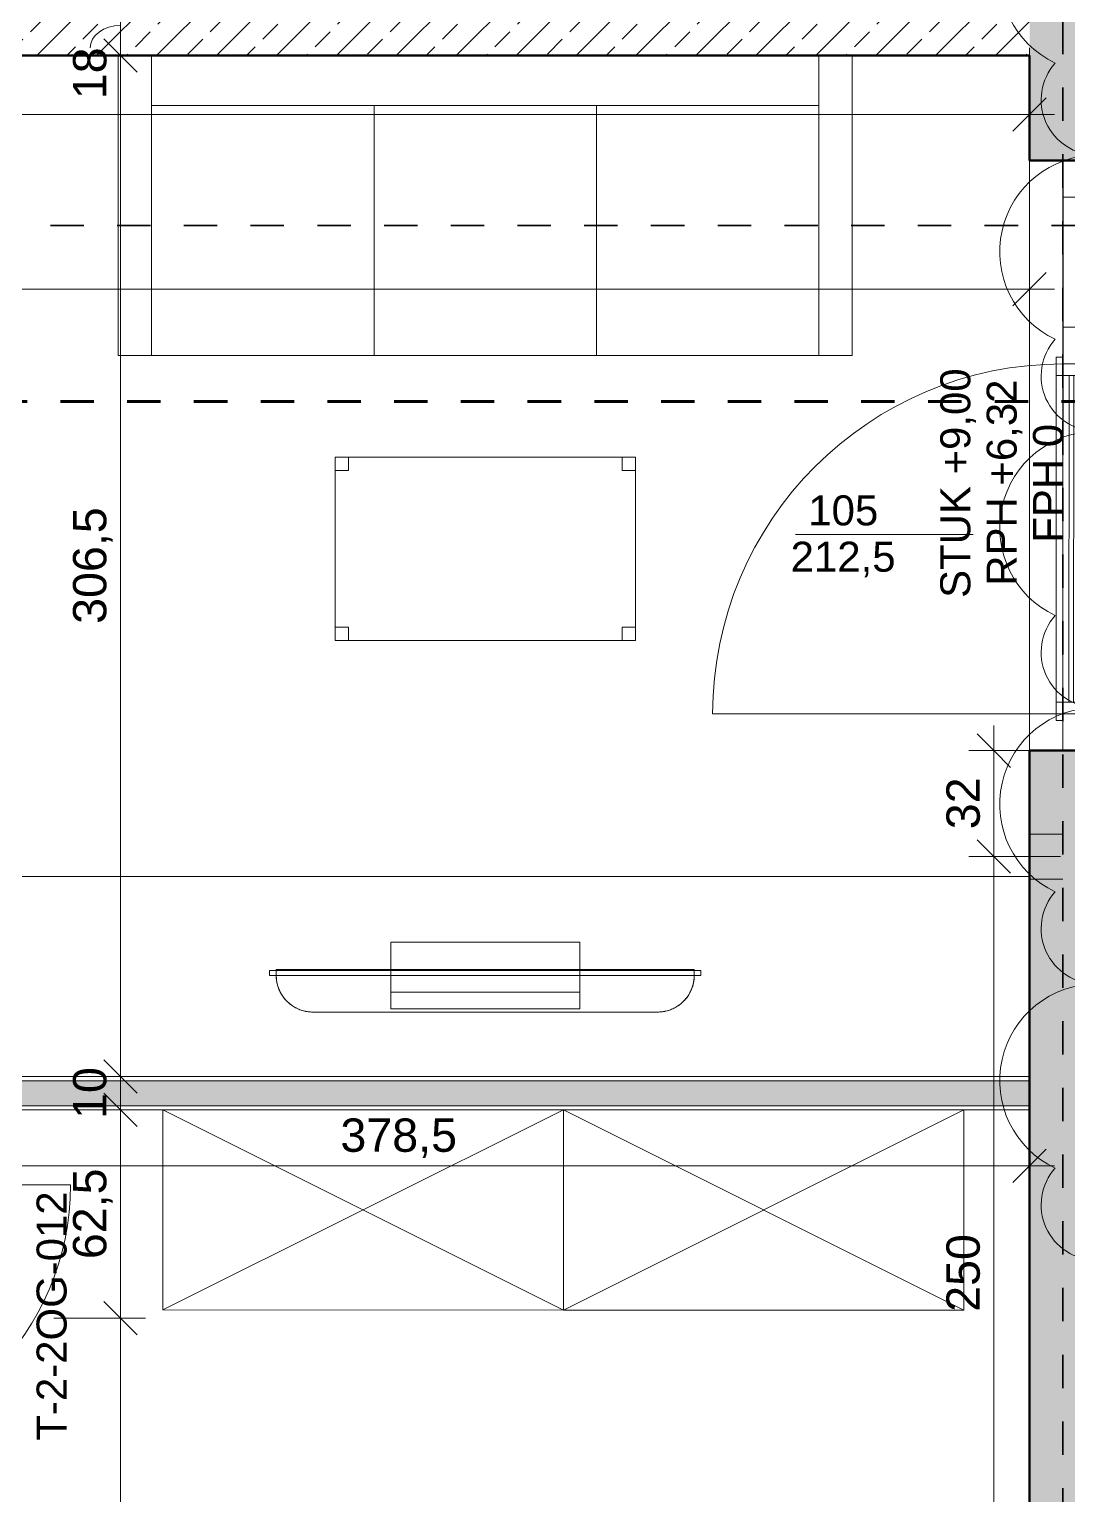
# Model space of a CAD drawing. Header units: metres. Extents: x -67.4 to -27.2, y 43.9 to 89.6.
# Drawn here: x -40.706 to -37.594, y 65.097 to 69.492 of the extents above; entities that cross this region are included whole.
import ezdxf

# ---------------------------------------------------------------- set-up
doc = ezdxf.new("R2010")
doc.units = ezdxf.units.M
for name, pattern in [('Achse', [0.009, 0.005, -0.002, 0, -0.002]), ('Strich Punkt Mittel', [0.015875, 0.00635, -0.004763, 0, -0.004763]), ('Verdeckt', [0.003, 0.002, -0.001])]:
    doc.linetypes.add(name, pattern=pattern)
for name, color, linetype, lineweight in [('A-DETL-GENF_', 92, 'Continuous', 13), ('A-GLAZ-IDEN_', 152, 'Continuous', 9), ('A_2D', 7, 'Continuous', 13), ('A_Bemassung-50_', 4, 'Continuous', 9), ('A_Bemassung_', 4, 'Continuous', 9), ('A_Beschriftung_', 7, 'Continuous', 9), ('A_Decken', 8, 'Continuous', 13), ('A_Durchbruch', 7, 'Verdeckt', 5), ('A_Moebel', 6, 'Continuous', 13), ('A_Raeume_', 7, 'Continuous', 5), ('A_Raster_', 1, 'Continuous', 9), ('A_Tueren', 31, 'Continuous', 13), ('A_Waende', 7, 'Continuous', 13), ('G-ANNO-REVC_', 71, 'Continuous', 9), ('G-ANNO-SYMB_', 111, 'Continuous', 9)]:
    doc.layers.add(name, color=color, linetype=linetype, lineweight=lineweight)
doc.styles.add('Arial_2', font='arial.ttf', dxfattribs={"height": 0.09})
doc.styles.add('Arial_5', font='arial.ttf', dxfattribs={"height": 0.1})
doc.dimstyles.new('WGA-Bemaßung', dxfattribs={"dimscale": 0.3048, "dimtxt": 0.102026, "dimasz": 0.328084, "dimexe": 0.246063, "dimexo": 0.0625, "dimgap": 0.04101, "dimtad": 1, "dimdec": 1, "dimlfac": 100, "dimrnd": 0.5, "dimdsep": 46, "dimtxsty": 'Arial_5', "dimblk1": 'OBLIQUE', "dimblk2": 'OBLIQUE', "dimsah": 1, "dimcen": 0.09, "dimdle": 0.246063, "dimazin": 2, "dimtfac": 1, "dimtdec": 4, "dimtix": 1, "dimtmove": 0, "dimatfit": 3, "dimfxl": 0.656168, "dimfxlon": 1, "dimtvp": 1, "dimtolj": 1, "dimtzin": 0, "dimarcsym": 2})
doc.dimstyles.new('WGA-Bemaßung_3', dxfattribs={"dimscale": 0.3048, "dimtxt": 0.102026, "dimasz": 0.328084, "dimexe": 0.246063, "dimexo": 0.0625, "dimgap": 0.04101, "dimtad": 1, "dimdec": 1, "dimlfac": 100, "dimrnd": 0.5, "dimdsep": 46, "dimtxsty": 'Arial_5', "dimblk1": 'OBLIQUE', "dimblk2": 'OBLIQUE', "dimsah": 1, "dimcen": 0.09, "dimdle": 0.246063, "dimazin": 2, "dimtfac": 1, "dimtdec": 4, "dimtix": 1, "dimtmove": 1, "dimatfit": 3, "dimfxl": 0.656168, "dimfxlon": 1, "dimtvp": 1, "dimtolj": 1, "dimtzin": 0, "dimarcsym": 2})
doc.dimstyles.new('WGA-Bemaßung_4', dxfattribs={"dimscale": 0.3048, "dimtxt": 0.102026, "dimasz": 0.328084, "dimexe": 0.246063, "dimexo": 0.0625, "dimgap": 0.04101, "dimtad": 1, "dimdec": 1, "dimlfac": 100, "dimrnd": 0.5, "dimdsep": 46, "dimtxsty": 'Arial_5', "dimblk1": 'OBLIQUE', "dimblk2": 'OBLIQUE', "dimsah": 1, "dimcen": 0.09, "dimdle": 0.246063, "dimazin": 2, "dimtfac": 1, "dimtdec": 4, "dimtix": 1, "dimtmove": 0, "dimatfit": 3, "dimfxl": 0.656168, "dimfxlon": 1, "dimtvp": 1, "dimtolj": 1, "dimtzin": 0, "dimarcsym": 2})
pattern_1 = [(45, (0, 0), (-0.08980256, 0.08980256), []), (45, (0.0898, 0), (-0.08980256, 0.08980256), [0.0635, -0.03175])]

# ---------------------------------------------------------------- blocks, each defined once
blk = doc.blocks.new('UZ_D1 - SL_0800x2000_Zimmertür_Stahlzarge_GK-7175508-263_PP_02OG_BT2')
at = {"layer": 'A_Tueren', "lineweight": 5}
for p, q in [((-0.4, 0.06), (-0.46, 0.06)), ((-0.4, -0.06), (-0.4, 0.06)), ((0.4, 0.06), (0.46, 0.06)), ((0.4, -0.06), (0.4, 0.06)), ((-0.46, -0.06), (-0.4, -0.06)), ((0.46, -0.06), (0.4, -0.06)), ((0.4, -0.06), (0.4, -0.86))]:
    blk.add_line(p, q, dxfattribs=at)
blk.add_arc((0.4, -0.06), 0.8, 180, 270, dxfattribs=at)
blk = doc.blocks.new('Moeb_Tisch - 900x550-V46-263_PP_02OG_BT2')
at = {"layer": 'A_Moebel', "color": 8}
for p, q in [((-0.0741, 0.8106), (-0.6241, 0.8106)), ((-0.6241, 0.8106), (-0.6241, -0.0894)), ((-0.5841, 0.8106), (-0.6241, 0.8106)), ((-0.6241, 0.8106), (-0.6241, 0.7706)), ((-0.6241, 0.7706), (-0.6241, 0.8106)), ((-0.6241, 0.8106), (-0.5841, 0.8106)), ((-0.0741, 0.8106), (-0.6241, 0.8106)), ((-0.6241, 0.8106), (-0.6241, -0.0894)), ((-0.6241, -0.0894), (-0.6241, 0.8106)), ((-0.6241, 0.8106), (-0.0741, 0.8106)), ((-0.5841, 0.7706), (-0.5841, 0.8106)), ((-0.5841, 0.8106), (-0.5841, 0.7706)), ((-0.0741, 0.8106), (-0.1141, 0.8106)), ((-0.1141, 0.8106), (-0.1141, 0.7706)), ((-0.1141, 0.7706), (-0.1141, 0.8106)), ((-0.1141, 0.8106), (-0.0741, 0.8106)), ((-0.0741, -0.0894), (-0.0741, 0.8106)), ((-0.0741, 0.7706), (-0.0741, 0.8106)), ((-0.0741, 0.8106), (-0.0741, 0.7706)), ((-0.0741, -0.0894), (-0.0741, 0.8106)), ((-0.0741, 0.8106), (-0.0741, -0.0894)), ((-0.6241, 0.7706), (-0.5841, 0.7706)), ((-0.5841, 0.7706), (-0.6241, 0.7706)), ((-0.1141, 0.7706), (-0.0741, 0.7706)), ((-0.0741, 0.7706), (-0.1141, 0.7706)), ((-0.5841, -0.0494), (-0.6241, -0.0494)), ((-0.6241, -0.0494), (-0.6241, -0.0894)), ((-0.6241, -0.0894), (-0.6241, -0.0494)), ((-0.6241, -0.0494), (-0.5841, -0.0494)), ((-0.5841, -0.0894), (-0.5841, -0.0494)), ((-0.5841, -0.0494), (-0.5841, -0.0894)), ((-0.0741, -0.0494), (-0.1141, -0.0494)), ((-0.1141, -0.0494), (-0.1141, -0.0894)), ((-0.1141, -0.0894), (-0.1141, -0.0494)), ((-0.1141, -0.0494), (-0.0741, -0.0494)), ((-0.0741, -0.0894), (-0.0741, -0.0494)), ((-0.0741, -0.0494), (-0.0741, -0.0894)), ((-0.6241, -0.0894), (-0.0741, -0.0894)), ((-0.6241, -0.0894), (-0.5841, -0.0894)), ((-0.5841, -0.0894), (-0.6241, -0.0894)), ((-0.6241, -0.0894), (-0.0741, -0.0894)), ((-0.0741, -0.0894), (-0.6241, -0.0894)), ((-0.1141, -0.0894), (-0.0741, -0.0894)), ((-0.0741, -0.0894), (-0.1141, -0.0894))]:
    blk.add_line(p, q, dxfattribs=at)
blk = doc.blocks.new('Moeb_Sofa - Sofa 220x90-3798868-263_PP_02OG_BT2')
at = {"layer": 'A_Moebel', "color": 8}
for p, q in [((-1.1, 0.45), (1.1, 0.45)), ((-1.1, -0.45), (-1.1, 0.45)), ((-1, -0.45), (-1, 0.45)), ((-0.3333, -0.3), (-0.3333, 0.45)), ((0.3333, -0.3), (0.3333, 0.45)), ((1, -0.45), (1, 0.45)), ((1.1, 0.45), (1.1, -0.45)), ((-1, -0.3), (1, -0.3))]:
    blk.add_line(p, q, dxfattribs=at)
blk = doc.blocks.new('Moeb_Schrank - Schrank_2m_60cm-3836540-263_PP_02OG_BT2')
at = {"layer": 'A_Moebel', "color": 8}
for p, q in [((0, 0), (1.2, -0.6)), ((0, -0.6), (1.2, 0)), ((1.2, 0), (0, 0)), ((0, 0), (0, -0.6)), ((0, -0.6), (0, 0)), ((0, 0), (1.2, 0)), ((1.2, -0.6), (1.2, 0)), ((1.2, 0), (1.2, -0.6)), ((0, -0.6), (1.2, -0.6)), ((1.2, -0.6), (0, -0.6))]:
    blk.add_line(p, q, dxfattribs=at)
blk = doc.blocks.new('Moeb_Schrank - Schrank_2m_60cm-V42-263_PP_02OG_BT2')
at = {"layer": 'A_Moebel', "color": 8}
for p, q in [((0, 0), (1.2, -0.6)), ((0, -0.6), (1.2, 0)), ((1.2, 0), (0, 0)), ((0, 0), (0, -0.6)), ((0, -0.6), (0, 0)), ((0, 0), (1.2, 0)), ((1.2, -0.6), (1.2, 0)), ((1.2, 0), (1.2, -0.6)), ((0, -0.6), (1.2, -0.6)), ((1.2, -0.6), (0, -0.6))]:
    blk.add_line(p, q, dxfattribs=at)
blk = doc.blocks.new('Moeb_TV - 48 Zoll-V51-263_PP_02OG_BT2')
at = {"layer": 'A_Moebel', "lineweight": 5}
for p, q in [((0.5126, 0.0585), (-0.5205, 0.0585)), ((0.5126, 0.0585), (-0.5205, 0.0585)), ((-0.2872, -0.0015), (-0.2872, 0.0485)), ((-0.2872, 0.0485), (-0.2872, -0.0515)), ((0.2793, 0.0485), (-0.2872, 0.0485)), ((0.2793, 0.0485), (0.2793, -0.0015)), ((0.2793, -0.0515), (0.2793, 0.0485)), ((-0.2872, -0.0515), (-0.2872, -0.0015)), ((0.2793, -0.0015), (-0.2872, -0.0015)), ((0.2793, -0.0015), (0.2793, -0.0515)), ((-0.6505, -0.0515), (-0.6505, -0.0665)), ((-0.6355, -0.0515), (-0.6505, -0.0515)), ((-0.6355, -0.0515), (-0.6505, -0.0515)), ((-0.6505, -0.0665), (-0.6355, -0.0665)), ((-0.6505, -0.0665), (-0.6355, -0.0665)), ((-0.6305, -0.0515), (-0.6355, -0.0515)), ((-0.6355, -0.0515), (0.6276, -0.0515)), ((0.6276, -0.0665), (-0.6355, -0.0665)), ((-0.6355, -0.0665), (-0.6305, -0.0665)), ((0.6226, -0.0515), (-0.6305, -0.0515)), ((-0.6305, -0.0515), (0.6226, -0.0515)), ((-0.6305, -0.0515), (-0.6305, -0.0665)), ((-0.6305, -0.0515), (-0.6305, -0.0665)), ((-0.2872, -0.0515), (-0.6305, -0.0515)), ((0.6226, -0.0515), (-0.6305, -0.0515)), ((-0.6305, -0.0515), (0.6226, -0.0515)), ((-0.6305, -0.0515), (-0.6305, -0.0665)), ((-0.6305, -0.0515), (-0.6305, -0.0665)), ((-0.6305, -0.0515), (0.6226, -0.0515)), ((0.6226, -0.0515), (-0.6305, -0.0515)), ((-0.6305, -0.0665), (-0.6305, -0.0695)), ((-0.6305, -0.0665), (-0.6305, -0.0695)), ((-0.6305, -0.0665), (-0.5705, -0.0665)), ((-0.5705, -0.0665), (-0.6305, -0.0665)), ((-0.6305, -0.0665), (0.6226, -0.0665)), ((0.6226, -0.0695), (-0.6305, -0.0695)), ((-0.6305, -0.0695), (-0.5705, -0.0695)), ((-0.5705, -0.0665), (0.5626, -0.0665)), ((0.5626, -0.0665), (-0.5705, -0.0665)), ((-0.5705, -0.0695), (-0.5705, -0.0665)), ((-0.5705, -0.0665), (-0.5705, -0.0695)), ((-0.5705, -0.0665), (0.5626, -0.0665)), ((0.5626, -0.0665), (-0.5705, -0.0665)), ((-0.5705, -0.0695), (0.5626, -0.0695)), ((-0.5705, -0.0695), (0.5626, -0.0695)), ((0.5626, -0.0695), (-0.5705, -0.0695)), ((-0.2872, -0.0515), (-0.2872, -0.0665)), ((-0.2872, -0.0665), (-0.2872, -0.0515)), ((-0.2872, -0.0515), (0.2793, -0.0515)), ((-0.2872, -0.0515), (0.2793, -0.0515)), ((0.2793, -0.0515), (-0.2872, -0.0515)), ((-0.2872, -0.0665), (-0.2872, -0.0695)), ((-0.2872, -0.0695), (-0.2872, -0.0665)), ((-0.2872, -0.0695), (-0.2872, -0.1515)), ((-0.2872, -0.1515), (-0.2872, -0.0695)), ((0.2793, -0.0515), (0.2793, -0.0665)), ((0.2793, -0.0665), (0.2793, -0.0515)), ((0.6226, -0.0515), (0.2793, -0.0515)), ((0.2793, -0.0665), (0.2793, -0.0695)), ((0.2793, -0.0695), (0.2793, -0.0665)), ((0.2793, -0.0695), (0.2793, -0.1515)), ((0.2793, -0.1515), (0.2793, -0.0695)), ((0.5626, -0.0665), (0.5626, -0.0695)), ((0.5626, -0.0665), (0.5626, -0.0695)), ((0.5626, -0.0665), (0.6226, -0.0665)), ((0.6226, -0.0665), (0.5626, -0.0665)), ((0.5626, -0.0695), (0.6226, -0.0695)), ((0.6226, -0.0665), (0.6226, -0.0515)), ((0.6226, -0.0515), (0.6226, -0.0665)), ((0.6276, -0.0515), (0.6226, -0.0515)), ((0.6226, -0.0665), (0.6226, -0.0515)), ((0.6226, -0.0515), (0.6226, -0.0665)), ((0.6226, -0.0695), (0.6226, -0.0665)), ((0.6226, -0.0665), (0.6226, -0.0695)), ((0.6226, -0.0665), (0.6276, -0.0665)), ((0.6426, -0.0515), (0.6276, -0.0515)), ((0.6426, -0.0515), (0.6276, -0.0515)), ((0.6276, -0.0665), (0.6426, -0.0665)), ((0.6276, -0.0665), (0.6426, -0.0665)), ((0.6426, -0.0665), (0.6426, -0.0515)), ((0.2793, -0.1515), (-0.2872, -0.1515)), ((0.2793, -0.1515), (-0.2872, -0.1515))]:
    blk.add_line(p, q, dxfattribs=at)
for centre, start, end in [((-0.5205, -0.0515), 90, 180), ((0.5126, -0.0515), 0, 90)]:
    blk.add_arc(centre, 0.11, start, end, dxfattribs=at)
for points in [[(-0.5205, 0.0585), (-0.5254, 0.0585), (-0.535, 0.0579), (-0.549, 0.0551), (-0.5604, 0.0512), (-0.5692, 0.0473), (-0.5755, 0.0439), (-0.5816, 0.0401), (-0.5875, 0.0359), (-0.5931, 0.0313), (-0.5983, 0.0264), (-0.6032, 0.0211), (-0.6078, 0.0156), (-0.612, 0.0097), (-0.617, 0.0015), (-0.6224, -0.0092), (-0.6286, -0.0275), (-0.6304, -0.0419), (-0.6305, -0.0515)], [(0.5126, 0.0585), (0.5174, 0.0585), (0.527, 0.0579), (0.5411, 0.0551), (0.5525, 0.0512), (0.5613, 0.0473), (0.5676, 0.0439), (0.5737, 0.0401), (0.5796, 0.0359), (0.5851, 0.0313), (0.5904, 0.0264), (0.5953, 0.0211), (0.5999, 0.0156), (0.6041, 0.0097), (0.6092, 0.0015), (0.6145, -0.0092), (0.6207, -0.0275), (0.6226, -0.0419), (0.6226, -0.0515)]]:
    blk.add_open_spline(points, degree=3, knots=[0, 0, 0, 0, 0.083333, 0.166667, 0.25, 0.291667, 0.333333, 0.375, 0.416667, 0.458333, 0.5, 0.541667, 0.583333, 0.625, 0.666667, 0.75, 0.833333, 1, 1, 1, 1], dxfattribs=at)
blk = doc.blocks.new('Moeb_Schrank - Sideboard_50cm-V52-263_PP_02OG_BT2')
at = {"layer": 'A_Moebel', "color": 8}
for p, q in [((3.7844, 0.6), (0, 0.6)), ((0, 0.6), (3.7844, 0.6)), ((3.7844, 0.6), (3.7844, 0)), ((3.7844, 0), (0, 0))]:
    blk.add_line(p, q, dxfattribs=at)
blk = doc.blocks.new('Allg_Nachströmöffnung1 - DN 135-V109-263_PP_02OG_BT2')
at = {"layer": 'A-DETL-GENF_', "linetype": 'Verdeckt', "lineweight": 5}
for points in [[(0.0575, -0.1), (0.125, 0), (0.0575, 0.1), (0.0575, -0.0841)], [(0.125, 0), (0.1925, -0.1), (0.1925, 0.1)]]:
    blk.add_hatch(color=256, dxfattribs=at).paths.add_polyline_path(points)
at = {"layer": 'A_Durchbruch'}
for p, q in [((0.0575, 0.1), (0.0575, -0.26)), ((0.1925, 0.1), (0.1925, -0.26))]:
    blk.add_line(p, q, dxfattribs=at)
blk = doc.blocks.new('Fens_Tuer_2tlg - DK_DF_SL_1770x2680_Terrassentür-10158947-263_PP_02OG_BT2')
at = {"layer": 'A_2D', "lineweight": 5}
for p, q in [((-0.775, 0), (-0.775, 1.05)), ((-0.885, 0.1), (0.885, 0.1)), ((-0.885, 0.1), (0.885, 0.1)), ((-0.885, 0.1), (0.885, 0.1)), ((-0.885, -0.1), (-0.885, 0.1)), ((-0.885, 0.1), (-0.885, -0.1)), ((0.885, 0.1), (0.885, -0.1)), ((0.885, -0.1), (0.885, 0.1)), ((-0.795, 0.02), (-0.74, 0.02)), ((-0.795, 0), (-0.795, 0.02)), ((-0.795, 0.02), (-0.795, 0)), ((0.295, 0.02), (-0.795, 0.02)), ((-0.74, 0.02), (-0.74, -0.07)), ((-0.74, -0.07), (-0.74, 0.02)), ((-0.74, 0.02), (0.24, 0.02)), ((0.24, 0.02), (0.295, 0.02)), ((0.24, -0.07), (0.24, 0.02)), ((0.24, -0.07), (0.24, 0.02)), ((0.295, 0.02), (0.295, 0)), ((0.295, 0.02), (0.295, 0)), ((-0.885, -0.1), (-0.885, 0)), ((-0.885, 0), (-0.775, 0)), ((-0.885, 0), (0.885, 0)), ((-0.885, -0.1), (-0.885, 0)), ((-0.775, 0), (-0.795, 0)), ((-0.795, 0), (0.295, 0)), ((-0.775, -0.07), (-0.775, 0)), ((-0.775, 0), (-0.775, -0.07)), ((0.275, 0), (-0.775, 0)), ((-0.775, 0), (-0.775, -0.1)), ((0.275, 0), (-0.775, 0)), ((-0.775, -0.1), (-0.775, 0)), ((-0.74, -0.018), (0.24, -0.018)), ((-0.74, -0.032), (-0.74, -0.018)), ((-0.74, -0.018), (-0.74, -0.032)), ((0.24, -0.018), (-0.74, -0.018)), ((0.24, -0.032), (-0.74, -0.032)), ((-0.74, -0.032), (0.24, -0.032)), ((0.24, -0.018), (0.24, -0.032)), ((0.24, -0.032), (0.24, -0.018)), ((0.275, 0), (0.275, -0.07)), ((0.295, 0), (0.275, 0)), ((0.275, 0), (0.275, -0.07)), ((0.275, -0.1), (0.275, 0)), ((0.275, 0), (0.385, 0)), ((0.275, -0.1), (0.275, 0)), ((0.385, 0), (0.385, -0.1)), ((0.775, 0), (0.385, 0)), ((0.385, -0.1), (0.385, 0)), ((0.385, -0.043), (0.775, -0.043)), ((0.385, -0.057), (0.385, -0.043)), ((0.385, -0.043), (0.385, -0.057)), ((0.775, -0.043), (0.385, -0.043)), ((0.775, -0.1), (0.775, 0)), ((0.775, 0), (0.885, 0)), ((0.775, -0.1), (0.775, 0)), ((0.775, -0.043), (0.775, -0.057)), ((0.775, -0.057), (0.775, -0.043)), ((0.885, 0), (0.885, -0.1)), ((0.885, -0.1), (0.885, 0)), ((-0.74, -0.07), (-0.775, -0.07)), ((-0.775, -0.07), (0.275, -0.07)), ((0.24, -0.07), (-0.74, -0.07)), ((0.275, -0.07), (0.24, -0.07)), ((0.775, -0.057), (0.385, -0.057)), ((0.385, -0.057), (0.775, -0.057)), ((-0.885, -0.1), (0.885, -0.1)), ((0.885, -0.1), (-0.885, -0.1)), ((-0.775, -0.1), (-0.885, -0.1)), ((0.885, -0.1), (-0.885, -0.1)), ((-0.775, -0.1), (0.275, -0.1)), ((0.385, -0.1), (0.275, -0.1)), ((0.385, -0.1), (0.775, -0.1)), ((0.885, -0.1), (0.775, -0.1)), ((-0.81, -0.26), (0.81, -0.26))]:
    blk.add_line(p, q, dxfattribs=at)
blk.add_arc((-0.775, 0), 1.05, 360, 90, dxfattribs=at)
blk = doc.blocks.new('BS_Fens_Tuer - rechts-7645934-263_PP_02OG_BT2')
at = {"layer": 'A-GLAZ-IDEN_'}
blk.add_line((0, 0.000124), (0, -0.010513), dxfattribs=at)
blk = doc.blocks.new('DIMBLOCK306-263_PP_02OG_BT2')
at = {"layer": 'A_Bemassung-50_', "transparency": 16777216}
for p, q in [((-41.4928, 66.0833), (-41.4928, 66.2833)), ((-37.7084, 66.0832), (-37.7084, 66.2832)), ((-41.4928, 66.0833), (-37.6334, 66.0832)), ((-41.4928, 66.0833), (-41.4928, 66.0083)), ((-37.7084, 66.0832), (-37.7084, 66.0082))]:
    blk.add_line(p, q, dxfattribs=at)
at = {"layer": 'A_Bemassung-50_', "lineweight": 35, "transparency": 16777216}
for p, q in [((-41.4928, 66.0833), (-41.4428, 66.1333)), ((-37.7084, 66.0832), (-37.6584, 66.1332)), ((-41.4928, 66.0833), (-41.5428, 66.0333)), ((-37.7084, 66.0832), (-37.7584, 66.0332))]:
    blk.add_line(p, q, dxfattribs=at)
at = {"layer": 'A_Bemassung-50_', "color": 0, "transparency": 16777216, "insert": (-39.7741, 66.2256), "char_height": 0.1, "width": 0.416266, "attachment_point": 1, "rotation": 359.9983, "line_spacing_factor": 0.941778, "style": 'Arial_5'}
blk.add_mtext('378,5', dxfattribs=at)
blk = doc.blocks.new('_Oblique')
at = {"color": 0, "linetype": 'ByBlock', "lineweight": -2}
blk.add_line((-0.5, -0.5), (0.5, 0.5), dxfattribs=at)
blk = doc.blocks.new('DIMBLOCK313-263_PP_02OG_BT2')
at = {"layer": 'A_Bemassung-50_', "transparency": 16777216}
for p, q in [((-45.0284, 69.2366), (-45.0283, 69.4366)), ((-37.7084, 69.2363), (-37.7083, 69.4363)), ((-45.0284, 69.2366), (-37.6334, 69.2363)), ((-45.0284, 69.2366), (-45.0284, 69.1616)), ((-37.7084, 69.2363), (-37.7084, 69.1613))]:
    blk.add_line(p, q, dxfattribs=at)
at = {"layer": 'A_Bemassung-50_', "lineweight": 35, "transparency": 16777216}
for p, q in [((-45.0284, 69.2366), (-44.9784, 69.2866)), ((-37.7084, 69.2363), (-37.6584, 69.2863)), ((-45.0284, 69.2366), (-45.0784, 69.1866)), ((-37.7084, 69.2363), (-37.7584, 69.1863))]:
    blk.add_line(p, q, dxfattribs=at)
at = {"layer": 'A_Bemassung-50_', "color": 0, "transparency": 16777216, "insert": (-41.4837, 69.3788), "char_height": 0.1, "width": 0.276883, "attachment_point": 1, "rotation": 359.9983, "line_spacing_factor": 0.941778, "style": 'Arial_5'}
blk.add_mtext('732', dxfattribs=at)
blk = doc.blocks.new('DIMBLOCK427-263_PP_02OG_BT2')
at = {"layer": 'A_Bemassung-50_', "lineweight": 35, "transparency": 16777216}
for p, q in [((-40.4331, 69.5938), (-40.4831, 69.6438)), ((-40.4331, 69.5938), (-40.3831, 69.5438)), ((-40.4331, 69.4138), (-40.4831, 69.4638)), ((-40.4331, 69.4138), (-40.3831, 69.3638))]:
    blk.add_line(p, q, dxfattribs=at)
at = {"layer": 'A_Bemassung-50_', "transparency": 16777216}
for p, q in [((-40.4331, 69.5938), (-40.5081, 69.5938)), ((-40.4331, 69.5938), (-40.4331, 69.4138)), ((-40.4331, 69.5938), (-40.2331, 69.5938)), ((-40.4331, 69.4138), (-40.5081, 69.4138)), ((-40.4331, 69.4138), (-40.2331, 69.4138))]:
    blk.add_line(p, q, dxfattribs=at)
blk.add_ellipse((-40.4331, 69.4363), major_axis=(-0.091, 0), ratio=0.74116, start_param=4.712389, end_param=6.283185, dxfattribs=at)
at = {"layer": 'A_Bemassung-50_', "color": 0, "transparency": 16777216, "insert": (-40.5754, 69.2825), "char_height": 0.1, "width": 0.184588, "attachment_point": 1, "rotation": 90, "line_spacing_factor": 0.941778, "style": 'Arial_5'}
blk.add_mtext('18', dxfattribs=at)
blk = doc.blocks.new('DIMBLOCK428-263_PP_02OG_BT2')
at = {"layer": 'A_Bemassung-50_', "lineweight": 35, "transparency": 16777216}
for p, q in [((-40.4331, 69.4138), (-40.4831, 69.4638)), ((-40.4331, 69.4138), (-40.3831, 69.3638)), ((-40.4332, 66.3512), (-40.4832, 66.4012)), ((-40.4332, 66.3512), (-40.3832, 66.3012))]:
    blk.add_line(p, q, dxfattribs=at)
at = {"layer": 'A_Bemassung-50_', "transparency": 16777216}
for p, q in [((-40.4331, 69.4138), (-40.5081, 69.4138)), ((-40.4331, 69.4138), (-40.4332, 66.3512)), ((-40.4331, 69.4138), (-40.2331, 69.4138)), ((-40.4332, 66.3512), (-40.5082, 66.3512)), ((-40.4332, 66.3512), (-40.2332, 66.3511))]:
    blk.add_line(p, q, dxfattribs=at)
at = {"layer": 'A_Bemassung-50_', "color": 0, "transparency": 16777216, "insert": (-40.5755, 67.709), "char_height": 0.1, "width": 0.416266, "attachment_point": 1, "rotation": 90, "line_spacing_factor": 0.941778, "style": 'Arial_5'}
blk.add_mtext('306,5', dxfattribs=at)
blk = doc.blocks.new('DIMBLOCK429-263_PP_02OG_BT2')
at = {"layer": 'A_Bemassung-50_', "lineweight": 35, "transparency": 16777216}
for p, q in [((-40.4332, 66.3512), (-40.4832, 66.4012)), ((-40.4332, 66.3512), (-40.3832, 66.3012)), ((-40.4332, 66.2512), (-40.4832, 66.3012)), ((-40.4332, 66.2512), (-40.3832, 66.2012))]:
    blk.add_line(p, q, dxfattribs=at)
at = {"layer": 'A_Bemassung-50_', "transparency": 16777216}
for p, q in [((-40.4332, 66.3512), (-40.5082, 66.3512)), ((-40.4332, 66.3512), (-40.4332, 66.2512)), ((-40.4332, 66.3512), (-40.2332, 66.3511)), ((-40.4332, 66.2512), (-40.5082, 66.2512)), ((-40.4332, 66.2512), (-40.2332, 66.2511))]:
    blk.add_line(p, q, dxfattribs=at)
at = {"layer": 'A_Bemassung-50_', "color": 0, "transparency": 16777216, "insert": (-40.5755, 66.2242), "char_height": 0.1, "width": 0.184588, "attachment_point": 1, "rotation": 90, "line_spacing_factor": 0.941778, "style": 'Arial_5'}
blk.add_mtext('10', dxfattribs=at)
blk = doc.blocks.new('DIMBLOCK430-263_PP_02OG_BT2')
at = {"layer": 'A_Bemassung-50_', "lineweight": 35, "transparency": 16777216}
for p, q in [((-40.4332, 66.2512), (-40.4832, 66.3012)), ((-40.4332, 66.2512), (-40.3832, 66.2012)), ((-40.4332, 65.6262), (-40.4832, 65.6762)), ((-40.4332, 65.6262), (-40.3832, 65.5762))]:
    blk.add_line(p, q, dxfattribs=at)
at = {"layer": 'A_Bemassung-50_', "transparency": 16777216}
for p, q in [((-40.4332, 66.2512), (-40.5082, 66.2512)), ((-40.4332, 66.2512), (-40.4332, 65.6262)), ((-40.4332, 66.2512), (-40.2332, 66.2511)), ((-40.4332, 65.6262), (-40.6332, 65.6262)), ((-40.4332, 65.6262), (-40.3582, 65.6262))]:
    blk.add_line(p, q, dxfattribs=at)
at = {"layer": 'A_Bemassung-50_', "color": 0, "transparency": 16777216, "insert": (-40.5755, 65.8037), "char_height": 0.1, "width": 0.323972, "attachment_point": 1, "rotation": 90, "line_spacing_factor": 0.941778, "style": 'Arial_5'}
blk.add_mtext('62,5', dxfattribs=at)
blk = doc.blocks.new('DIMBLOCK431-263_PP_02OG_BT2')
at = {"layer": 'A_Bemassung-50_', "lineweight": 35, "transparency": 16777216}
for p, q in [((-40.4332, 65.6262), (-40.4832, 65.6762)), ((-40.4332, 65.6262), (-40.3832, 65.5762)), ((-40.4333, 62.7737), (-40.4833, 62.8237)), ((-40.4333, 62.7737), (-40.3833, 62.7237))]:
    blk.add_line(p, q, dxfattribs=at)
at = {"layer": 'A_Bemassung-50_', "transparency": 16777216}
for p, q in [((-40.4332, 65.6262), (-40.6332, 65.6262)), ((-40.4332, 65.6262), (-40.4333, 62.7737)), ((-40.4332, 65.6262), (-40.3582, 65.6262)), ((-40.4333, 62.7737), (-40.5083, 62.7737)), ((-40.4333, 62.7737), (-40.2333, 62.7736))]:
    blk.add_line(p, q, dxfattribs=at)
at = {"layer": 'A_Bemassung-50_', "color": 0, "transparency": 16777216, "insert": (-40.5756, 64.0265), "char_height": 0.1, "width": 0.416266, "attachment_point": 1, "rotation": 90, "line_spacing_factor": 0.941778, "style": 'Arial_5'}
blk.add_mtext('285,5', dxfattribs=at)
blk = doc.blocks.new('DIMBLOCK515-263_PP_02OG_BT2')
at = {"layer": 'A_Bemassung-50_', "transparency": 16777216}
for p, q in [((-44.9284, 68.7131), (-44.9284, 68.7881)), ((-37.7084, 68.7129), (-37.7084, 68.7879)), ((-37.6334, 68.7129), (-44.9284, 68.7131)), ((-44.9284, 68.7131), (-44.9284, 68.5131)), ((-37.7084, 68.7129), (-37.7084, 68.5129))]:
    blk.add_line(p, q, dxfattribs=at)
at = {"layer": 'A_Bemassung-50_', "lineweight": 35, "transparency": 16777216}
for p, q in [((-44.9284, 68.7131), (-44.8784, 68.7631)), ((-37.7084, 68.7129), (-37.6584, 68.7629)), ((-44.9284, 68.7131), (-44.9784, 68.6631)), ((-37.7084, 68.7129), (-37.7584, 68.6629))]:
    blk.add_line(p, q, dxfattribs=at)
at = {"layer": 'A_Bemassung-50_', "color": 0, "transparency": 16777216, "insert": (-41.4337, 68.8553), "char_height": 0.1, "width": 0.276883, "attachment_point": 1, "rotation": 359.9983, "line_spacing_factor": 0.941778, "style": 'Arial_5'}
blk.add_mtext('722', dxfattribs=at)
blk = doc.blocks.new('DIMBLOCK585-263_PP_02OG_BT2')
at = {"layer": 'A_Bemassung-50_', "lineweight": 35, "transparency": 16777216}
for p, q in [((-37.8155, 67.3287), (-37.8655, 67.3787)), ((-37.8155, 67.3287), (-37.7655, 67.2787)), ((-37.8155, 67.0111), (-37.8655, 67.0611)), ((-37.8155, 67.0111), (-37.7655, 66.9611))]:
    blk.add_line(p, q, dxfattribs=at)
at = {"layer": 'A_Bemassung-50_', "transparency": 16777216}
for p, q in [((-37.8155, 67.4037), (-37.8155, 67.0111)), ((-37.8155, 67.3287), (-37.8905, 67.3287)), ((-37.8155, 67.3287), (-37.6155, 67.3287)), ((-37.8155, 67.0111), (-37.8905, 67.0111)), ((-37.8155, 67.0111), (-37.6155, 67.0111))]:
    blk.add_line(p, q, dxfattribs=at)
at = {"layer": 'A_Bemassung-50_', "color": 0, "transparency": 16777216, "insert": (-37.9578, 67.093), "char_height": 0.1, "width": 0.184588, "attachment_point": 1, "rotation": 90, "line_spacing_factor": 0.941778, "style": 'Arial_5'}
blk.add_mtext('32', dxfattribs=at)
blk = doc.blocks.new('DIMBLOCK586-263_PP_02OG_BT2')
at = {"layer": 'A_Bemassung-50_', "lineweight": 35, "transparency": 16777216}
for p, q in [((-37.8155, 67.0111), (-37.8655, 67.0611)), ((-37.8155, 67.0111), (-37.7655, 66.9611)), ((-37.8156, 64.5111), (-37.8656, 64.5611)), ((-37.8156, 64.5111), (-37.7656, 64.4611))]:
    blk.add_line(p, q, dxfattribs=at)
at = {"layer": 'A_Bemassung-50_', "transparency": 16777216}
for p, q in [((-37.8155, 67.0111), (-37.8905, 67.0111)), ((-37.8155, 67.0111), (-37.8156, 64.4361)), ((-37.8155, 67.0111), (-37.6155, 67.0111)), ((-37.8156, 64.5111), (-37.8906, 64.5111)), ((-37.8156, 64.5111), (-37.6156, 64.5111))]:
    blk.add_line(p, q, dxfattribs=at)
at = {"layer": 'A_Bemassung-50_', "color": 0, "transparency": 16777216, "insert": (-37.9579, 65.6457), "char_height": 0.1, "width": 0.276883, "attachment_point": 1, "rotation": 90, "line_spacing_factor": 0.941778, "style": 'Arial_5'}
blk.add_mtext('250', dxfattribs=at)
blk = doc.blocks.new('Family - ___-11912154-263_PP_02OG_BT2')
at = {"layer": 'G-ANNO-REVC_'}
for centre, radius, start, end in [((-7.8054, 78.7244), 0.29, 67.36, 222.1512), ((-7.949, 78.3803), 0.1657, 115.5497, 247.36), ((-8.1244, 77.9597), 0.29, 67.36, 222.1512), ((-8.2679, 77.6156), 0.1657, 115.5497, 247.36), ((-8.4433, 77.1949), 0.29, 67.36, 222.1512), ((-8.5869, 76.8508), 0.1657, 115.5497, 247.36), ((-8.7623, 76.4302), 0.29, 67.36, 222.1512), ((-8.9058, 76.0861), 0.1657, 115.5497, 247.36), ((-9.0813, 75.6655), 0.29, 67.36, 222.1512), ((-9.2248, 75.3213), 0.1657, 115.5497, 247.36)]:
    blk.add_arc(centre, radius, start, end, dxfattribs=at)

msp = doc.modelspace()

# ---------------------------------------------------------------- hatches: boundary and pattern name
at = {"layer": 'A_Waende', "lineweight": 5}
h = msp.add_hatch(dxfattribs=at)
h.set_pattern_fill('FP_4', color=250, style=0, pattern_type=2)
h.set_pattern_definition(pattern_1)
h.paths.add_polyline_path([(-37.5088, 55.6285), (-37.5088, 56.4285), (-37.7087, 56.4285), (-37.7088, 55.6285), (-37.5088, 55.6285)])
h.paths.add_polyline_path([(-37.5087, 57.6285), (-37.5086, 60.0586), (-37.7086, 60.0586), (-37.7086, 57.6285), (-37.5088, 57.6285)])
h.paths.add_polyline_path([(-37.5086, 60.1936), (-37.5243, 60.183), (-37.6086, 60.1261), (-37.7086, 60.1936), (-37.5243, 60.1936)])
h.paths.add_polyline_path([(-37.5086, 60.0586), (-37.5087, 60.4461), (-37.7086, 60.4461), (-37.7086, 60.0586), (-37.6086, 60.1261), (-37.5243, 60.0692)])
h.paths.add_polyline_path([(-37.5086, 62.2161), (-37.5086, 63.3111), (-37.7085, 63.3111), (-37.7085, 62.2161), (-37.6086, 62.2161)])
h.paths.add_polyline_path([(-37.5086, 62.2161), (-37.5086, 62.2161), (-37.526, 62.2635)])
h.paths.add_polyline_path([(-37.5085, 64.5111), (-37.5084, 66.9436), (-37.7084, 66.9436), (-37.7084, 64.5111)])
h.paths.add_polyline_path([(-37.5084, 67.0786), (-37.5243, 67.0678), (-37.6084, 67.0111), (-37.7084, 67.0786), (-37.5243, 67.0786)])
h.paths.add_polyline_path([(-37.5084, 66.9436), (-37.5085, 67.3287), (-37.7084, 67.3287), (-37.7084, 66.9436), (-37.6084, 67.0111), (-37.5243, 66.9543)])
h.paths.add_polyline_path([(-37.5084, 69.0987), (-37.5084, 70.1937), (-37.7083, 70.1937), (-37.7083, 69.0987), (-37.6084, 69.0987)])
h.paths.add_polyline_path([(-37.5083, 71.3937), (-37.5083, 73.5874), (-37.7082, 73.5874), (-37.7083, 71.3937)])
h.paths.add_polyline_path([(-37.5082, 74.7874), (-37.5082, 75.4124), (-37.7082, 75.4124), (-37.7082, 74.7874), (-37.6082, 74.7874)])
h.paths.add_polyline_path([(-37.5081, 76.9999), (-37.6081, 76.9324), (-37.7081, 76.9999), (-37.5243, 76.9999)])
h.paths.add_polyline_path([(-37.5081, 76.8649), (-37.5081, 78.4963), (-37.7081, 78.4963), (-37.7081, 76.865), (-37.6081, 76.9324), (-37.5182, 76.8717)])
h.paths.add_polyline_path([(-37.5081, 76.6124), (-37.5081, 76.8649), (-37.7081, 76.8649), (-37.7081, 76.6124)])
h = msp.add_hatch(dxfattribs=at)
h.set_pattern_fill('FP_4', color=250, style=0, pattern_type=2)
h.set_pattern_definition(pattern_1)
h.paths.add_polyline_path([(-37.7083, 69.4137), (-37.7083, 69.5937), (-45.0283, 69.5939), (-45.0283, 69.4139), (-38.24, 69.4137)])
h.paths.add_polyline_path([(-44.9283, 69.4139), (-44.9283, 69.4139), (-44.9283, 69.5938)])
h = msp.add_hatch(dxfattribs=at)
h.set_pattern_fill('FP_78', color=250, angle=-112.36, style=0, pattern_type=2)
h.set_pattern_definition([(44.998, (-39.55012, 66.25115), (0.1270123, 0.2539954), [0.02245, -0.15715]), (44.998, (-39.50316, 66.36267), (0.1270123, 0.2539954), [0.02245, -0.15715]), (44.998, (-39.48735, 66.25128), (0.1270123, 0.2539954), [0.02245, -0.15715]), (44.998, (-39.43947, 66.36242), (0.1270123, 0.2539954), [0.02245, -0.15715]), (71.563, (-39.53473, 66.267526), (0.1270184, 0.5079932), [0.0502, -0.35141]), (71.563, (-39.518484, 66.31491), (0.1270184, 0.5079932), [0.0502, -0.35141]), (71.563, (-39.471037, 66.267277), (0.1270184, 0.5079932), [0.0502, -0.35141]), (71.563, (-39.455715, 66.31504), (0.1270184, 0.5079932), [0.0502, -0.35141]), (134.998, (-39.53455, 66.362605), (0.1269946, -0.2540043), [0.02245, -0.15715]), (134.998, (-39.48735, 66.25128), (0.1269946, -0.2540043), [0.02245, -0.15715]), (134.998, (-39.47085, 66.362355), (0.1269946, -0.2540043), [0.02245, -0.15715]), (134.998, (-39.423655, 66.25103), (0.1269946, -0.2540043), [0.02245, -0.15715]), (108.433, (-39.518484, 66.31491), (0.12698295, -0.5080021), [0.0502, -0.35141]), (108.433, (-39.50242, 66.26721), (0.12698295, -0.5080021), [0.0502, -0.35141]), (108.433, (-39.455715, 66.31504), (0.12698295, -0.5080021), [0.0502, -0.35141]), (108.433, (-39.439652, 66.267342), (0.12698295, -0.5080021), [0.0502, -0.35141])])
h.paths.add_polyline_path([(-37.7084, 66.2636), (-37.7084, 66.3386), (-41.3928, 66.3387), (-41.3928, 66.2637), (-37.7099, 66.2636)])
h.paths.add_polyline_path([(-41.3929, 66.2637), (-41.3928, 66.2637), (-41.3929, 66.3387), (-41.4053, 66.3387), (-41.4053, 66.2637)])

# ---------------------------------------------------------------- linework, layer by layer
at = {"layer": 'A_Decken'}
msp.add_line((-37.6084, 67.3287), (-37.6084, 69.0987), dxfattribs=at)
at = {"layer": 'A_Raeume_', "flags": 128}
for points in [[(-37.7084, 66.3511), (-37.7083, 69.4137), (-44.9283, 69.4139), (-44.9284, 67.0139), (-43.1733, 67.0138), (-43.1733, 66.3512), (-41.5958, 66.3512), (-41.4428, 66.3512)], [(-37.7085, 62.7736), (-37.7084, 66.2511), (-41.3928, 66.2512), (-41.3928, 66.2134), (-41.3929, 65.0062), (-41.3929, 64.9937), (-41.3929, 62.8362), (-41.3929, 62.7737)]]:
    msp.add_lwpolyline(points, close=True, dxfattribs=at)
at = {"layer": 'A_Raster_', "linetype": 'Strich Punkt Mittel', "lineweight": 35}
for p, q in [((-37.6095, 49.0172), (-37.6083, 85.9506)), ((-56.2432, 68.9041), (-31.674, 68.9034))]:
    msp.add_line(p, q, dxfattribs=at)
at = {"layer": 'A_Waende', "color": 10, "lineweight": 50}
for p, q in [((-45.0283, 69.4139), (-37.7083, 69.4137)), ((-37.7083, 69.4137), (-37.7084, 69.0987)), ((-37.7084, 69.0987), (-37.5084, 69.0987)), ((-37.7084, 67.3287), (-37.7085, 64.5111)), ((-37.5084, 67.3287), (-37.7084, 67.3287))]:
    msp.add_line(p, q, dxfattribs=at)
at = {"layer": 'A_Waende'}
for p, q in [((-37.7084, 66.3511), (-41.4928, 66.3512)), ((-41.4803, 66.3387), (-37.7084, 66.3386)), ((-41.4053, 66.2637), (-37.7084, 66.2636)), ((-41.3928, 66.2512), (-37.7084, 66.2511))]:
    msp.add_line(p, q, dxfattribs=at)
at = {"layer": 'G-ANNO-SYMB_', "linetype": 'Achse', "lineweight": 70}
msp.add_line((-56.4129, 68.3763), (-34.7534, 68.3763), dxfattribs=at)

# ---------------------------------------------------------------- block references
at = {"layer": 'A-GLAZ-IDEN_', "xscale": 49.99999999999998, "yscale": 49.99999999999998, "zscale": 49.99999999999998, "rotation": 269.9982758784653}
msp.add_blockref('BS_Fens_Tuer - rechts-7645934-263_PP_02OG_BT2', (-37.8843, 67.9768), dxfattribs=at)
at = {"layer": 'A_2D', "lineweight": 5, "rotation": 89.9982758784651}
msp.add_blockref('Fens_Tuer_2tlg - DK_DF_SL_1770x2680_Terrassentür-10158947-263_PP_02OG_BT2', (-37.6084, 68.2137), dxfattribs=at)
at = {"layer": 'A_Durchbruch', "rotation": 89.9982758784651}
msp.add_blockref('Allg_Nachströmöffnung1 - DN 135-V109-263_PP_02OG_BT2', (-37.6084, 66.8861), dxfattribs=at)
at = {"layer": 'A_Moebel', "color": 8}
for name, p, rotation in [('Moeb_Sofa - Sofa 220x90-3798868-263_PP_02OG_BT2', (-39.34, 68.9637), 179.998275878371), ('Moeb_Tisch - 900x550-V46-263_PP_02OG_BT2', (-39.7006, 67.5853), 269.9982758784554), ('Moeb_Schrank - Sideboard_50cm-V52-263_PP_02OG_BT2', (-41.4928, 66.3512), 359.9982758785824), ('Moeb_Schrank - Schrank_2m_60cm-3836540-263_PP_02OG_BT2', (-40.3059, 66.2512), 359.998275878371), ('Moeb_Schrank - Schrank_2m_60cm-V42-263_PP_02OG_BT2', (-39.1059, 66.2511), 359.998275878371)]:
    msp.add_blockref(name, p, dxfattribs=dict(at, rotation=rotation))
at = {"layer": 'A_Moebel', "color": 7, "rotation": 179.998275878371}
msp.add_blockref('Moeb_TV - 48 Zoll-V51-263_PP_02OG_BT2', (-39.344, 66.6033), dxfattribs=at)
at = {"layer": 'A_Tueren', "rotation": 89.99827587845579}
msp.add_blockref('UZ_D1 - SL_0800x2000_Zimmertür_Stahlzarge_GK-7175508-263_PP_02OG_BT2', (-41.4429, 65.6262), dxfattribs=at)
at = {"layer": 'G-ANNO-REVC_', "rotation": 22.64000000000043}
msp.add_blockref('Family - ___-11912154-263_PP_02OG_BT2', (0, 0), dxfattribs=at)

# ---------------------------------------------------------------- texts
at = {"layer": 'A-GLAZ-IDEN_', "char_height": 0.09, "attachment_point": 1, "style": 'Arial_2'}
for s, insert, width, rotation in [('STUK +9,00', (-37.9762, 67.7869), 0.82173, 90), ('RPH +6,32', (-37.8372, 67.8233), 0.737552, 90), ('FPH 0', (-37.6983, 67.9523), 0.424894, 90), ('105', (-38.3718, 68.0943), 0.252532, 359.9983), ('212,5', (-38.4247, 67.9554), 0.376793, 359.9983)]:
    msp.add_mtext(s, dxfattribs=dict(at, insert=insert, width=width, rotation=rotation))
at = {"layer": 'A_Beschriftung_', "insert": (-40.6847, 65.2593), "char_height": 0.09, "width": 0.889873, "attachment_point": 1, "rotation": 90, "style": 'Arial_2'}
msp.add_mtext('T-2-2OG-012', dxfattribs=at)

# ---------------------------------------------------------------- dimensions: what is measured, and where the dimension line sits
at = {"layer": 'A_Bemassung_'}
dim = msp.add_linear_dim(base=(-40.4331, 69.4138), p1=(-40.2331, 69.5938), p2=(-40.2331, 69.4138), angle=89.9983, dimstyle='WGA-Bemaßung_3', override={"dimpost": '<>', "dimfxl": 0.18}, dxfattribs=at)
dim.commit()
dim.dimension.update_dxf_attribs({"geometry": 'DIMBLOCK427-263_PP_02OG_BT2', "text_midpoint": (-40.5088, 69.3748), "dimtype": 160, "text_rotation": 90})
for base, p1, p2, angle, dimstyle, override, picture, middle in [((-40.4332, 66.3512), (-40.2331, 69.4138), (-40.2332, 66.3511), 89.9983, 'WGA-Bemaßung_4', {"dimpost": '<>', "dimfxl": 3.062612}, 'DIMBLOCK428-263_PP_02OG_BT2', (-40.4967, 67.8825)), ((-37.7084, 69.2363), (-45.0283, 69.4366), (-37.7083, 69.4363), 359.9983, 'WGA-Bemaßung', {"dimpost": '<>', "dimfxl": 7.32}, 'DIMBLOCK313-263_PP_02OG_BT2', (-41.3684, 69.3)), ((-44.9284, 68.7131), (-37.7084, 68.5129), (-44.9284, 68.5131), 359.9983, 'WGA-Bemaßung_4', {"dimpost": '<>', "dimfxl": 7.22}, 'DIMBLOCK515-263_PP_02OG_BT2', (-41.3184, 68.7757)), ((-37.8155, 67.0111), (-37.6155, 67.3287), (-37.6155, 67.0111), 89.9983, 'WGA-Bemaßung_4', {"dimpost": '<>', "dimfxl": 0.317612}, 'DIMBLOCK585-263_PP_02OG_BT2', (-37.8791, 67.1699)), ((-37.8156, 64.5111), (-37.6155, 67.0111), (-37.6156, 64.5111), 89.9983, 'WGA-Bemaßung_4', {"dimpost": '<>', "dimfxl": 2.5}, 'DIMBLOCK586-263_PP_02OG_BT2', (-37.8791, 65.7611)), ((-40.4332, 66.2512), (-40.2332, 66.3511), (-40.2332, 66.2511), 89.9983, 'WGA-Bemaßung_4', {"dimpost": '<>', "dimfxl": 0.1}, 'DIMBLOCK429-263_PP_02OG_BT2', (-40.4967, 66.3012)), ((-37.7084, 66.0832), (-41.4928, 66.2833), (-37.7084, 66.2832), 359.9983, 'WGA-Bemaßung', {"dimpost": '<>', "dimfxl": 3.784391}, 'DIMBLOCK306-263_PP_02OG_BT2', (-39.6006, 66.1469)), ((-40.4332, 65.6262), (-40.2332, 66.2511), (-40.6332, 65.6262), 89.9983, 'WGA-Bemaßung_4', {"dimpost": '<>', "dimfxl": 0.742041}, 'DIMBLOCK430-263_PP_02OG_BT2', (-40.4968, 65.9387)), ((-40.4333, 62.7737), (-40.6332, 65.6262), (-40.2333, 62.7736), 89.9983, 'WGA-Bemaßung_4', {"dimpost": '<>', "dimfxl": 2.880409}, 'DIMBLOCK431-263_PP_02OG_BT2', (-40.4968, 64.1999))]:
    dim = msp.add_linear_dim(base=base, p1=p1, p2=p2, angle=angle, dimstyle=dimstyle, override=override, dxfattribs=at)
    dim.commit()
    dim.dimension.update_dxf_attribs({"geometry": picture, "text_midpoint": middle})

doc.saveas('drawing.dxf')
